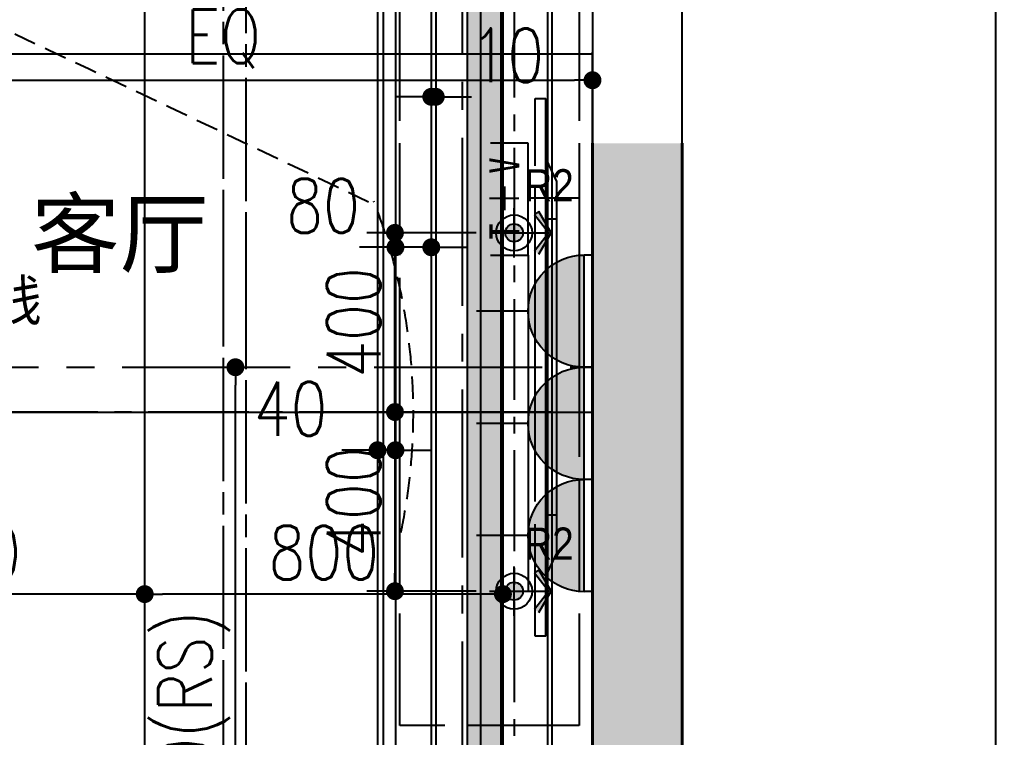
# Model space of a CAD drawing. Header units: inches. Extents: x -2597087 to 134135, y -662679 to 20000.
# Drawn here: x 16245 to 18425, y 7723 to 9326 of the extents above; entities that cross this region are included whole.
import ezdxf

# ---------------------------------------------------------------- set-up
doc = ezdxf.new("R2010")
doc.units = ezdxf.units.IN
doc.header["$LTSCALE"] = 100
doc.header["$MEASUREMENT"] = 0
for name, pattern in [('__DASH', [0.35, 0.25, -0.1]), ('CENTER2', [1.125, 0.75, -0.125, 0.125, -0.125]), ('DASH', [0.35, 0.25, -0.1]), ('DASHDOT2', [12.7, 6.35, -3.175, 0, -3.175]), ('HIDDENX2', [0.75, 0.5, -0.25])]:
    doc.linetypes.add(name, pattern=pattern)
doc.layers.get('0').update_dxf_attribs({"linetype": 'CONTINUOUS'})
doc.layers.get('Defpoints').update_dxf_attribs({"linetype": 'CONTINUOUS'})
for name, color, linetype in [('_ARWALL-1', 7, 'CONTINUOUS'), ('EQUIP-动力', 3, 'CONTINUOUS'), ('floor', 8, 'CONTINUOUS'), ('FURNITURE', 1, 'CONTINUOUS'), ('IRC-MED1', 250, 'CONTINUOUS'), ('P-Furniture(活动家具)', 134, 'CONTINUOUS'), ('PUB_HATCH', 8, 'CONTINUOUS'), ('RC', 1, 'CONTINUOUS'), ('RC-dim', 3, 'CONTINUOUS'), ('RC-LIGHT', 1, 'CONTINUOUS'), ('WALL', 7, 'CONTINUOUS'), ('wall-dim', 3, 'CONTINUOUS'), ('天花开线', 4, 'CONTINUOUS'), ('家具', 1, 'DASH'), ('连线', 6, 'CONTINUOUS')]:
    doc.layers.add(name, color=color, linetype=linetype)
doc.layers.add('COLUMN', color=30, linetype='CONTINUOUS', lineweight=40)
doc.styles.get("Standard").update_dxf_attribs({"font": 'txt.shx', "width": 0.8, "bigfont": 'GBCBIG.shx'})
doc.styles.add('STYLE1', font='stylu.ttf')
doc.styles.add('宋体', font='', dxfattribs={"width": 0.8})
doc.styles.get('宋体').set_extended_font_data('SimSun')
doc.dimstyles.new('50', dxfattribs={"dimscale": 50, "dimtxt": 2.4, "dimasz": 0.8, "dimexe": 1.25, "dimexo": 0.6, "dimgap": 0.65, "dimtad": 1, "dimdec": 0, "dimdsep": 46, "dimtxsty": 'Standard', "dimblk1": 'DOT', "dimblk2": 'DOT', "dimsah": 1, "dimcen": 2.5, "dimclrd": 3, "dimclre": 3, "dimclrt": 3, "dimadec": 0, "dimazin": 0, "dimtfac": 1, "dimtdec": 0, "dimtix": 1, "dimtmove": 2, "dimatfit": 0, "dimldrblk": 'DOT', "dimfxl": 5, "dimfxlon": 1, "dimarcsym": 0})

# ---------------------------------------------------------------- blocks, each defined once
blk = doc.blocks.new('asfdgfgsdgf')
at = {"color": 1, "linetype": 'HIDDENX2', "ltscale": 2}
for p, q in [((149083.2, -162742.3), (149083.2, -161542.3)), ((149107.2, -161542.3), (149083.2, -161542.3)), ((149107.2, -162742.3), (149107.2, -161542.3)), ((149059.2, -161811.9), (149059.2, -162472.7)), ((149059.2, -161811.9), (149083.2, -161811.9)), ((149059.2, -162472.7), (149083.2, -162472.7)), ((149083.2, -162742.3), (149107.2, -162742.3))]:
    blk.add_line(p, q, dxfattribs=at)
blk.add_lwpolyline([(149083.2, -162607.4), (149083.2, -161677.2), (149059.2, -161727.4), (149059.2, -162557.3)], close=True, dxfattribs=at)
at = {"layer": '家具', "color": 2, "linetype": 'HIDDENX2', "ltscale": 2}
blk.add_lwpolyline([(149409.2, -162942.3), (149409.2, -161342.3), (149009.2, -161342.3), (149009.2, -162942.3)], close=True, dxfattribs=at)
blk = doc.blocks.new('A$C516069BB')
at = {"layer": '家具', "color": 2, "linetype": 'HIDDENX2'}
blk.add_lwpolyline([(679.6, 331.1), (0, 331.1), (0, 3039.1), (2023, 3039.1), (2023, 2885.1)], dxfattribs=at)
at = {"layer": '家具', "color": 8, "linetype": 'HIDDENX2'}
blk.add_lwpolyline([(655.7, 381.1), (50, 381.1), (50, 2989.1), (1973, 2989.1), (1973, 2885.1)], dxfattribs=at)
blk = doc.blocks.new('_Dot')
at = {"color": 0, "linetype": 'ByBlock', "lineweight": -2}
blk.add_line((-0.5, 0), (-1, 0), dxfattribs=at)
at = {"color": 0, "linetype": 'ByBlock', "const_width": 0.5}
blk.add_lwpolyline([(-0.25, 0, 1), (0.25, 0, 1)], format="xyb", close=True, dxfattribs=at)
blk = doc.blocks.new('*D233')
at = {"layer": 'Defpoints', "color": 0, "transparency": 16777216}
for p in [(17525, 9190.7), (17525, 8758.2), (15875, 8652.8)]:
    blk.add_point(p, dxfattribs=at)
at = {"layer": '天花开线', "color": 3, "lineweight": -2, "transparency": 16777216}
for p, q in [((15875, 8940.7), (15875, 9253.2)), ((17525, 8940.7), (17525, 9253.2)), ((15915, 9190.7), (17485, 9190.7))]:
    blk.add_line(p, q, dxfattribs=at)
at = {"layer": '天花开线', "color": 3, "lineweight": -2, "transparency": 16777216, "xscale": 40, "yscale": 40, "zscale": 40, "rotation": 180}
blk.add_blockref('_Dot', (15875, 9190.7), dxfattribs=at)
at = {"layer": '天花开线', "color": 3, "lineweight": -2, "transparency": 16777216, "xscale": 40, "yscale": 40, "zscale": 40}
blk.add_blockref('_Dot', (17525, 9190.7), dxfattribs=at)
at = {"layer": '天花开线', "color": 3, "transparency": 16777216, "insert": (16700, 9283.2), "char_height": 120, "attachment_point": 5}
blk.add_mtext('EQ', dxfattribs=at)
blk = doc.blocks.new('A$C38B7485E')
at = {"layer": 'PUB_HATCH'}
blk.add_hatch(color=6, dxfattribs=at).paths.add_polyline_path([(8650.1, 2000), (9500.1, 2000), (9500.1, 2056.4), (9500.1, 2100), (9500.1, 4400), (9300.1, 4400), (9300.1, 2200), (8650.1, 2200)])
at = {"layer": '_ARWALL-1'}
blk.add_line((9500.1, 700), (9500.1, 10700), dxfattribs=at)
blk.add_lwpolyline([(9300.1, 10500), (9300.1, 8600), (8920.3, 8600), (8920.3, 8500), (9300.1, 8500), (9300.1, 4400)], dxfattribs=at)
at = {"layer": 'COLUMN', "color": 6}
for p, q in [((9300.1, 4400), (9300.1, 2200)), ((9500.1, 2200), (9500.1, 4400))]:
    blk.add_line(p, q, dxfattribs=at)
blk = doc.blocks.new('*D240')
at = {"layer": 'Defpoints', "color": 0, "transparency": 16777216}
for p in [(17295, 8449.9), (17083.9, 8049.9), (17295, 8049.9)]:
    blk.add_point(p, dxfattribs=at)
at = {"layer": '天花开线', "color": 3, "lineweight": -2, "transparency": 16777216}
for p, q in [((17265, 8449.9), (17021.4, 8449.9)), ((17083.9, 8409.9), (17083.9, 8089.9)), ((17265, 8049.9), (17021.4, 8049.9))]:
    blk.add_line(p, q, dxfattribs=at)
at = {"layer": '天花开线', "color": 3, "lineweight": -2, "transparency": 16777216, "xscale": 40, "yscale": 40, "zscale": 40}
for p, rotation in [((17083.9, 8449.9), 90), ((17083.9, 8049.9), 270)]:
    blk.add_blockref('_Dot', p, dxfattribs=dict(at, rotation=rotation))
at = {"layer": '天花开线', "color": 3, "transparency": 16777216, "insert": (16991.4, 8249.9), "char_height": 120, "attachment_point": 5, "rotation": 90}
blk.add_mtext('400', dxfattribs=at)
blk = doc.blocks.new('*D245')
at = {"layer": 'Defpoints', "color": 0, "transparency": 16777216}
for p in [(17165, 9186.4), (17175, 9186.4), (17165, 9153.7)]:
    blk.add_point(p, dxfattribs=at)
at = {"layer": 'RC-dim', "color": 3, "lineweight": -2, "transparency": 16777216}
for p, q in [((17165, 9156.4), (17165, 9091.2)), ((17175, 9156.4), (17175, 9091.2)), ((17125, 9153.7), (17085, 9153.7)), ((17175, 9153.7), (17165, 9153.7)), ((17215, 9153.7), (17255, 9153.7))]:
    blk.add_line(p, q, dxfattribs=at)
at = {"layer": 'RC-dim', "color": 3, "lineweight": -2, "transparency": 16777216, "xscale": 40, "yscale": 40, "zscale": 40}
blk.add_blockref('_Dot', (17165, 9153.7), dxfattribs=at)
at = {"layer": 'RC-dim', "color": 3, "lineweight": -2, "transparency": 16777216, "xscale": 40, "yscale": 40, "zscale": 40, "rotation": 180}
blk.add_blockref('_Dot', (17175, 9153.7), dxfattribs=at)
at = {"layer": 'RC-dim', "color": 3, "transparency": 16777216, "insert": (17334.7, 9246.2), "char_height": 120, "attachment_point": 5}
blk.add_mtext('10', dxfattribs=at)
blk = doc.blocks.new('*D246')
at = {"layer": 'Defpoints', "color": 0, "transparency": 16777216}
for p in [(17085, 8841.4), (17165, 8841.4), (17085, 8817.7)]:
    blk.add_point(p, dxfattribs=at)
at = {"layer": 'RC-dim', "color": 3, "lineweight": -2, "transparency": 16777216}
for p, q in [((17045, 8817.7), (17005, 8817.7)), ((17085, 8817.7), (17085, 8755.2)), ((17165, 8817.7), (17085, 8817.7)), ((17165, 8817.7), (17165, 8755.2)), ((17205, 8817.7), (17245, 8817.7))]:
    blk.add_line(p, q, dxfattribs=at)
at = {"layer": 'RC-dim', "color": 3, "lineweight": -2, "transparency": 16777216, "xscale": 40, "yscale": 40, "zscale": 40}
blk.add_blockref('_Dot', (17085, 8817.7), dxfattribs=at)
at = {"layer": 'RC-dim', "color": 3, "lineweight": -2, "transparency": 16777216, "xscale": 40, "yscale": 40, "zscale": 40, "rotation": 180}
blk.add_blockref('_Dot', (17165, 8817.7), dxfattribs=at)
at = {"layer": 'RC-dim', "color": 3, "transparency": 16777216, "insert": (16923.3, 8910.2), "char_height": 120, "attachment_point": 5}
blk.add_mtext('80', dxfattribs=at)
blk = doc.blocks.new('*D247')
at = {"layer": 'Defpoints', "color": 0, "transparency": 16777216}
for p in [(17045, 8421.8), (17085, 8421.8), (17045, 8364.6)]:
    blk.add_point(p, dxfattribs=at)
at = {"layer": 'RC-dim', "color": 3, "lineweight": -2, "transparency": 16777216}
for p, q in [((17045, 8391.8), (17045, 8302.1)), ((17085, 8391.8), (17085, 8302.1)), ((17005, 8364.6), (16965, 8364.6)), ((17085, 8364.6), (17045, 8364.6)), ((17125, 8364.6), (17165, 8364.6))]:
    blk.add_line(p, q, dxfattribs=at)
at = {"layer": 'RC-dim', "color": 3, "lineweight": -2, "transparency": 16777216, "xscale": 40, "yscale": 40, "zscale": 40}
blk.add_blockref('_Dot', (17045, 8364.6), dxfattribs=at)
at = {"layer": 'RC-dim', "color": 3, "lineweight": -2, "transparency": 16777216, "xscale": 40, "yscale": 40, "zscale": 40, "rotation": 180}
blk.add_blockref('_Dot', (17085, 8364.6), dxfattribs=at)
at = {"layer": 'RC-dim', "color": 3, "transparency": 16777216, "insert": (16850.9, 8457.1), "char_height": 120, "attachment_point": 5}
blk.add_mtext('40', dxfattribs=at)
blk = doc.blocks.new('ktsd')
h = blk.add_hatch(color=250)
edge = h.paths.add_edge_path()
edge.add_arc((0, 0), 20, 0, 360)
for p, q in [((0, 55), (0, -77.5)), ((-55, 0), (55, 0))]:
    blk.add_line(p, q)
at = {"color": 8}
for p, q in [((-47.4, -55.1), (0, -82.7)), ((0, -77.5), (-40.5, -45.4)), ((40.8, -45.7), (0, -77.5)), ((0, -82.7), (47.6, -55.5)), ((47.6, -55.5), (40.8, -45.7))]:
    blk.add_line(p, q, dxfattribs=at)
for radius in [40, 20]:
    blk.add_circle((0, 0), radius)
for points in [[(-40.5, -45.4), (0, -77.5), (-47.4, -55.1), (0, -82.7)], [(40.8, -45.7), (0, -77.5), (47.6, -55.5), (0, -82.7)]]:
    blk.add_solid(points, dxfattribs=at)
blk = doc.blocks.new('*D255')
at = {"layer": 'Defpoints', "color": 0, "transparency": 16777216}
for p in [(17083.9, 8849.9), (17295, 8849.9), (17295, 8449.9)]:
    blk.add_point(p, dxfattribs=at)
at = {"layer": '天花开线', "color": 3, "lineweight": -2, "transparency": 16777216}
for p, q in [((17265, 8849.9), (17021.4, 8849.9)), ((17083.9, 8489.9), (17083.9, 8809.9)), ((17265, 8449.9), (17021.4, 8449.9))]:
    blk.add_line(p, q, dxfattribs=at)
at = {"layer": '天花开线', "color": 3, "lineweight": -2, "transparency": 16777216, "xscale": 40, "yscale": 40, "zscale": 40}
for p, rotation in [((17083.9, 8849.9), 90), ((17083.9, 8449.9), 270)]:
    blk.add_blockref('_Dot', p, dxfattribs=dict(at, rotation=rotation))
at = {"layer": '天花开线', "color": 3, "transparency": 16777216, "insert": (16991.4, 8649.9), "char_height": 120, "attachment_point": 5, "rotation": 90}
blk.add_mtext('400', dxfattribs=at)
blk = doc.blocks.new('*D268')
at = {"layer": 'Defpoints', "color": 0, "transparency": 16777216}
for p in [(16525, 8043.4), (17325, 8017.7), (16525, 7826.7)]:
    blk.add_point(p, dxfattribs=at)
at = {"layer": 'floor', "color": 3, "lineweight": -2, "transparency": 16777216}
for p, q in [((16525, 7856.7), (16525, 8105.9)), ((17325, 8043.4), (17325, 8105.9)), ((17285, 8043.4), (16565, 8043.4))]:
    blk.add_line(p, q, dxfattribs=at)
at = {"layer": 'floor', "color": 3, "lineweight": -2, "transparency": 16777216, "xscale": 40, "yscale": 40, "zscale": 40, "rotation": 180}
blk.add_blockref('_Dot', (16525, 8043.4), dxfattribs=at)
at = {"layer": 'floor', "color": 3, "lineweight": -2, "transparency": 16777216, "xscale": 40, "yscale": 40, "zscale": 40}
blk.add_blockref('_Dot', (17325, 8043.4), dxfattribs=at)
at = {"layer": 'floor', "color": 3, "transparency": 16777216, "insert": (16925, 8135.9), "char_height": 120, "attachment_point": 5}
blk.add_mtext('800', dxfattribs=at)
blk = doc.blocks.new('*D269')
at = {"layer": 'Defpoints', "color": 0, "transparency": 16777216}
for p in [(15725, 8043.4), (16525, 7826.7), (15725, 7812.8)]:
    blk.add_point(p, dxfattribs=at)
at = {"layer": 'floor', "color": 3, "lineweight": -2, "transparency": 16777216}
for p, q in [((15725, 7842.8), (15725, 8105.9)), ((16525, 7856.7), (16525, 8105.9)), ((16485, 8043.4), (15765, 8043.4))]:
    blk.add_line(p, q, dxfattribs=at)
at = {"layer": 'floor', "color": 3, "lineweight": -2, "transparency": 16777216, "xscale": 40, "yscale": 40, "zscale": 40, "rotation": 180}
blk.add_blockref('_Dot', (15725, 8043.4), dxfattribs=at)
at = {"layer": 'floor', "color": 3, "lineweight": -2, "transparency": 16777216, "xscale": 40, "yscale": 40, "zscale": 40}
blk.add_blockref('_Dot', (16525, 8043.4), dxfattribs=at)
at = {"layer": 'floor', "color": 3, "transparency": 16777216, "insert": (16125, 8135.9), "char_height": 120, "attachment_point": 5}
blk.add_mtext('800', dxfattribs=at)
blk = doc.blocks.new('*D334')
at = {"layer": 'Defpoints', "color": 0, "transparency": 16777216}
for p in [(17058.2, 13149.9), (17304.3, 13149.9), (17347.1, 6849.9)]:
    blk.add_point(p, dxfattribs=at)
at = {"layer": 'wall-dim', "color": 3, "lineweight": -2, "transparency": 16777216}
for p, q in [((17274.3, 13149.9), (16995.7, 13149.9)), ((17058.2, 6889.9), (17058.2, 13109.9)), ((17308.2, 6849.9), (16995.7, 6849.9))]:
    blk.add_line(p, q, dxfattribs=at)
at = {"layer": 'wall-dim', "color": 3, "lineweight": -2, "transparency": 16777216, "xscale": 40, "yscale": 40, "zscale": 40}
for p, rotation in [((17058.2, 13149.9), 90), ((17058.2, 6849.9), 270)]:
    blk.add_blockref('_Dot', p, dxfattribs=dict(at, rotation=rotation))
at = {"layer": 'wall-dim', "color": 3, "transparency": 16777216, "insert": (16965.7, 9999.9), "char_height": 120, "attachment_point": 5, "rotation": 90}
blk.add_mtext('6300', dxfattribs=at)
blk = doc.blocks.new('PCG7')
at = {"color": 0, "linetype": 'ByBlock', "lineweight": -2}
for p, q in [((-120.3, 675), (-120.3, 300)), ((995.6, 300), (995.6, 675)), ((-120.3, 300), (995.6, 300)), ((450.5, 300), (450.5, -200.9))]:
    blk.add_line(p, q, dxfattribs=at)
at = {"color": 0, "linetype": 'ByBlock', "lineweight": -2, "style": '宋体', "width": 0.8}
for s, p in [('T', (33.1, 386)), ('＋', (281.9, 384.9)), ('V', (690.3, 386))]:
    blk.add_text(s, height=300, dxfattribs=at).set_placement(p)
blk = doc.blocks.new('safre2cdas')
at = {"linetype": 'ByBlock', "lineweight": -2}
h = blk.add_hatch(color=0, dxfattribs=at)
edge = h.paths.add_edge_path()
edge.add_ellipse((-141.7, 0), major_axis=(-88.6, 88.6), ratio=1, start_angle=135, end_angle=315, ccw=False)
edge.add_line((-141.7, -125.2), (-141.7, 125.2))
at = {"color": 0, "linetype": 'ByBlock', "lineweight": -2}
for p, q in [((-160.3, 125.2), (-141.7, 125.2)), ((-141.7, 125.2), (-141.7, -125.2)), ((-16.4, -125.2), (-16.4, 125.2)), ((-16.4, 0), (98.6, 0)), ((-160.3, -125.2), (-141.7, -125.2))]:
    blk.add_line(p, q, dxfattribs=at)
at = {"color": 0, "linetype": 'ByBlock', "lineweight": -2, "extrusion": (0, 0, -1)}
blk.add_ellipse((-141.7, 0), major_axis=(88.6, 88.6), ratio=1, start_param=-0.785398, end_param=2.356194, dxfattribs=at)
blk = doc.blocks.new('*D487')
at = {"layer": 'Defpoints', "color": 0, "transparency": 16777216}
for p in [(16690.7, 8549.9), (16727.6, 8549.9), (16894.1, 6849.9)]:
    blk.add_point(p, dxfattribs=at)
at = {"layer": 'FURNITURE', "color": 3, "lineweight": -2, "transparency": 16777216}
for p, q in [((16720.7, 8549.9), (16790.1, 8549.9)), ((16727.6, 6889.9), (16727.6, 8509.9)), ((16864.1, 6849.9), (16665.1, 6849.9))]:
    blk.add_line(p, q, dxfattribs=at)
at = {"layer": 'FURNITURE', "color": 3, "lineweight": -2, "transparency": 16777216, "xscale": 40, "yscale": 40, "zscale": 40}
for p, rotation in [((16727.6, 8549.9), 90), ((16727.6, 6849.9), 270)]:
    blk.add_blockref('_Dot', p, dxfattribs=dict(at, rotation=rotation))
at = {"layer": 'FURNITURE', "color": 3, "transparency": 16777216, "insert": (16635.1, 7699.9), "char_height": 120, "attachment_point": 5, "rotation": 90}
blk.add_mtext('1700(RS)', dxfattribs=at)
blk = doc.blocks.new('*D564')
at = {"layer": 'Defpoints', "color": 0, "transparency": 16777216}
for p in [(17058.2, 13149.9), (17304.3, 13149.9), (17347.1, 6849.9)]:
    blk.add_point(p, dxfattribs=at)
at = {"layer": 'wall-dim', "color": 3, "lineweight": -2, "transparency": 16777216}
for p, q in [((17274.3, 13149.9), (16995.7, 13149.9)), ((17058.2, 6889.9), (17058.2, 13109.9)), ((17308.2, 6849.9), (16995.7, 6849.9))]:
    blk.add_line(p, q, dxfattribs=at)
at = {"layer": 'wall-dim', "color": 3, "lineweight": -2, "transparency": 16777216, "xscale": 40, "yscale": 40, "zscale": 40}
for p, rotation in [((17058.2, 13149.9), 90), ((17058.2, 6849.9), 270)]:
    blk.add_blockref('_Dot', p, dxfattribs=dict(at, rotation=rotation))
at = {"layer": 'wall-dim', "color": 3, "transparency": 16777216, "insert": (16965.7, 9999.9), "char_height": 120, "attachment_point": 5, "rotation": 90}
blk.add_mtext('6300', dxfattribs=at)

msp = doc.modelspace()

# ---------------------------------------------------------------- hatches: boundary and pattern name
at = {"layer": 'floor'}
h = msp.add_hatch(dxfattribs=at)
h.set_pattern_fill('LINECAS', color=256, scale=300, pattern_type=2)
h.set_pattern_definition([(0, (71, 109), (291, 129), [33, -267, 11.1, -93, 21, -213]), (5, (107, 151), (36.9482, 162.8399), [39, -291, 13.8, -129, 33, -267]), (10, (113, 163), (50.775, 213.0537), [6, -51, 15, -159, 39, -291]), (15, (149, 217), (34.7026, 229.8124), [9, -87, 17.1, -201, 6, -51]), (20, (179, 241), (29.901, 295.0185), [11.1, -93, 21, -213, -900, -87]), (25, (221, 1), (21.121, 330.932), [13.8, -129, 33, -267, 11.1, -93]), (30, (233, 37), (148.57111, 144.6673), [15, -159, 39, -291, 13.8, -129]), (35, (287, 43), (124.57824, 193.438), [17.1, -201, 6, -51, 15, -159]), (40, (311, 79), (144.7546, 242.86642), [21, -213, 9, -87, 17.1, -201]), (45, (71, 151), (-89.0955, 212.132), [11.1, -93, 33, -267, 13.8, -129]), (50, (311, 109), (-121.1928, 168.2686), [9, -87, 21, -213, 11.1, -93]), (55, (287, 79), (36.6656, 329.5719), [6, -51, 17.1, -201, 9, -87]), (60, (233, 43), (21.7827, 295.7288), [39, -291, 15, -159, 6, -51]), (65, (221, 37), (5.73107, 232.34706), [33, -267, 13.8, -129, 39, -291]), (70, (179, 1), (-13.0072, 218.63397), [21, -213, 11.1, -93, 33, -267]), (75, (149, 241), (-8.10999, 166.78198), [17.1, -201, 9, -87, 21, -213]), (80, (113, 217), (-264.1784, 177.572), [15, -159, 6, -51, 17.1, -201]), (85, (107, 163), (-257.8785, 115.9167), [13.8, -129, 39, -291, 15, -159]), (90, (-31, -209), (-129, 291), [38.1, -267, 10.5, -93, 23.7, -213]), (95, (107, 151), (-162.8399, 36.9482), [44.7, -291, 14.1, -129, 38.1, -267]), (100, (113, 163), (-213.0537, 50.775), [3, -51, 17.7, -159, 44.7, -291]), (105, (149, 217), (-229.8124, 34.7026), [6.9, -87, 18.3, -201, 3, -51]), (110, (179, 241), (-295.0185, 29.901), [10.5, -93, -23700, -213, 6.9, -87]), (115, (221, 1), (-330.932, 21.121), [14.1, -129, 38.1, -267, 10.5, -93]), (120, (233, 37), (-144.6673, 148.57111), [17.7, -159, -44700, -291, 14.1, -129]), (125, (287, 43), (-193.438, 124.57824), [18.3, -201, 3, -51, 17.7, -159]), (130, (311, 79), (-242.86642, 144.7546), [23.7, -213, 6.9, -87, -183, -201]), (135, (71, 151), (-212.132, -89.0955), [10.5, -93, 38.1, -267, 14.1, -129]), (140, (311, 109), (-168.2686, -121.1928), [6.9, -87, 23.7, -213, 10.5, -93]), (145, (287, 79), (-329.5719, 36.6656), [3, -51, -18300, -201, 6.9, -87]), (150, (233, 43), (-295.7288, 21.7827), [44.7, -291, 17.7, -159, 3, -51]), (155, (221, 37), (-232.34706, 5.73107), [38.1, -267, 14.1, -129, 44.7, -291]), (160, (179, 1), (-218.63397, -13.0072), [23.7, -213, 10.5, -93, 38.1, -267]), (165, (149, 241), (-166.78198, -8.10999), [18.3, -201, 6.9, -87, 23.7, -213]), (170, (113, 217), (-177.572, -264.1784), [17.7, -159, 3, -51, 18.3, -201])])
h.paths.add_polyline_path([(14975, 12899.868), (17275, 12899.868), (17275, 7099.868), (14495, 7099.868), (14495, 10799.868), (14975, 10799.868)], flags=16)
h.paths.add_polyline_path([(14925, 12949.868), (17325, 12949.868), (17325, 7049.868), (14445, 7049.868), (14445, 10849.868), (14925, 10849.868)])
h = msp.add_hatch(dxfattribs=at)
h.set_pattern_fill('AR-SAND', color=256, scale=14)
h.set_pattern_definition([(37.5, (20, -50), (-0.881907, 26.975533), [0, -21.28, 0, -23.8, 0, -22.75]), (7.5, (20, -50), (24.776874, 39.510045), [0, -11.48, 0, -19.18, 0, -7.35]), (327.5, (2.78, -50), (43.597986, 0.079227), [0, -7, 0, -25.2, 0, -32.9]), (317.5, (2.78, -50), (42.08577, 12.28746), [0, -3.5, 0, -16.52, 0, -18.9])])
h.paths.add_polyline_path([(15005, 12869.868), (17245, 12869.868), (17245, 7129.868), (14525, 7129.868), (14525, 10769.868), (15005, 10769.868)], flags=16)
h.paths.add_polyline_path([(14975, 12899.868), (17275, 12899.868), (17275, 7099.868), (14495, 7099.868), (14495, 10799.868), (14975, 10799.868)])

# ---------------------------------------------------------------- linework, layer by layer
at = {"layer": 'EQUIP-动力', "color": 8, "linetype": '__DASH', "ltscale": 10}
for p, q in [((16751.313, 7195.89), (16751.313, 9903.846)), ((16701.313, 7245.89), (16701.313, 9853.846)), ((17095.001, 7749.868), (17095.001, 9349.868)), ((17495.001, 9349.868), (17495.001, 7749.868)), ((17397.001, 7949.867), (17397.001, 9149.867)), ((17397.001, 9149.867), (17421.001, 9149.867)), ((17421.001, 7949.867), (17421.001, 9149.867)), ((17445.001, 8880.299), (17421.001, 8880.299)), ((17445.001, 8880.299), (17445.001, 8219.435)), ((17445.001, 8219.435), (17421.001, 8219.435)), ((17421.001, 7949.867), (17397.001, 7949.867)), ((17495.001, 7749.868), (17095.001, 7749.868))]:
    msp.add_line(p, q, dxfattribs=at)
at = {"layer": 'EQUIP-动力', "color": 4, "linetype": 'CENTER2', "ltscale": 5}
msp.add_line((14225.02, 8549.868), (17525, 8549.868), dxfattribs=at)
at = {"layer": 'EQUIP-动力', "color": 8, "linetype": '__DASH', "ltscale": 10}
msp.add_lwpolyline([(17421.001, 8084.755), (17421.001, 9014.979), (17445.001, 8964.8), (17445.001, 8134.933)], close=True, dxfattribs=at)
at = {"layer": 'floor'}
for p, q in [((16525.001, 6787.939), (16525, 13149.868)), ((14225, 9249.868), (17525, 9249.868)), ((14225, 8449.868), (17525, 8449.868))]:
    msp.add_line(p, q, dxfattribs=at)
at = {"layer": 'floor', "color": 1}
for points in [[(14925, 12949.868), (17325, 12949.868), (17325, 7049.868), (14445, 7049.868), (14445, 10849.868), (14925, 10849.868)], [(14975, 12899.868), (17275, 12899.868), (17275, 7099.868), (14495, 7099.868), (14495, 10799.868), (14975, 10799.868)], [(15005, 12869.868), (17245, 12869.868), (17245, 7129.868), (14525, 7129.868), (14525, 10769.868), (15005, 10769.868)]]:
    msp.add_lwpolyline(points, close=True, dxfattribs=at)
at = {"layer": 'IRC-MED1'}
msp.add_lwpolyline([(18425, 15249.868), (18425, 5249.868), (18085.179, 5249.868)], dxfattribs=at)
for points in [[(17435.001, 10029.872), (14285, 10029.872), (14285, 7009.872), (17435.001, 7009.872)], [(17425.001, 10019.872), (14295, 10019.872), (14295, 7019.872), (17425.001, 7019.872)], [(14394.98, 9919.872), (17325.001, 9919.872), (17325.001, 7119.872), (14394.98, 7119.872)], [(14399.98, 9914.872), (17320.001, 9914.872), (17320.001, 7124.872), (14399.98, 7124.872)]]:
    msp.add_lwpolyline(points, close=True, dxfattribs=at)
at = {"layer": 'RC', "color": 6, "linetype": 'CENTER2', "ltscale": 5}
msp.add_line((17235, 6999.868), (17235, 13149.868), dxfattribs=at)
at = {"layer": 'RC', "color": 2}
msp.add_lwpolyline([(17175, 13129.868), (17175, 7039.868), (14245, 7039.868), (14245.001, 11109.868), (14645, 11109.868), (14645, 13129.868), (17175, 13129.868)], dxfattribs=at)
at = {"layer": 'RC'}
for points in [[(17165, 13119.868), (17165, 7049.868), (14255, 7049.868), (14255.001, 11099.868), (14655, 11099.868), (14655, 13119.868)], [(17085, 13039.868), (17085, 7129.868), (14335, 7129.868), (14335.001, 11019.868), (14735, 11019.868), (14735, 13039.868)], [(17045, 12999.868), (17045, 7169.868), (14375, 7169.868), (14375.001, 10979.868), (14775, 10979.868), (14775, 12999.868)]]:
    msp.add_lwpolyline(points, close=True, dxfattribs=at)
at = {"layer": 'wall-dim'}
msp.add_lwpolyline([(17525, 13149.868), (17525, 6899.868)], dxfattribs=at)
msp.add_lwpolyline([(17525, 13149.868), (17525, 6899.868)], dxfattribs=at)
at = {"layer": '天花开线', "linetype": 'CENTER2', "ltscale": 3}
for p, q in [((17350, 9376.985), (17350, 7406.667)), ((17432.75, 8449.868), (14225, 8449.868))]:
    msp.add_line(p, q, dxfattribs=at)
at = {"layer": '连线', "color": 2, "linetype": 'HIDDENX2'}
for centre, radius, start, end in [((-37769.238, -105461.795), 126827.414, 64.40298296, 65.83058411), ((15814.42, 8448.388), 1310.542, 348.238225, 21.127933)]:
    msp.add_arc(centre, radius, start, end, dxfattribs=at)

# ---------------------------------------------------------------- block references
at = {"layer": 'EQUIP-动力', "xscale": 0.2240000003948813, "yscale": 0.2240000003948813, "zscale": 0.2240000003948813, "rotation": 90.00000357327146}
msp.add_blockref('PCG7', (17448.365, 8827.307), dxfattribs=at)
at = {"layer": 'EQUIP-动力', "rotation": 179.9999928962988}
for p in [(17364.728, 8675.113), (17364.728, 8424.623), (17364.728, 8174.132)]:
    msp.add_blockref('safre2cdas', p, dxfattribs=at)
at = {"layer": 'RC-LIGHT', "rotation": 90.00000000000004}
for p in [(17350, 8849.89), (17350, 8049.89)]:
    msp.add_blockref('ktsd', p, dxfattribs=at)
at = {"layer": 'WALL'}
msp.add_blockref('A$C38B7485E', (8224.867, 4649.868), dxfattribs=at)
at = {"layer": '家具', "linetype": 'HIDDENX2', "xscale": -1}
for name, p in [('A$C516069BB', (16751.313, 6864.781)), ('asfdgfgsdgf', (166504.212, 170692.184))]:
    msp.add_blockref(name, p, dxfattribs=at)

# ---------------------------------------------------------------- texts
at = {"layer": 'EQUIP-动力', "color": 4, "linetype": 'DASHDOT2', "ltscale": 0.1, "style": 'STYLE1', "width": 0.9}
msp.add_text('沙发中线', height=90, dxfattribs=at).set_placement((15852.882, 8653.976))
at = {"layer": 'P-Furniture(活动家具)', "color": 2, "style": 'STYLE1'}
msp.add_text('客厅', height=145.1684, dxfattribs=at).set_placement((16271.208, 8775.679))
at = {"layer": 'RC', "color": 4, "linetype": 'DASHDOT2', "ltscale": 0.1, "style": 'STYLE1', "width": 0.9}
for p in [(17372.47, 8920.052), (17372.47, 8120.052)]:
    msp.add_text('R2', height=72, dxfattribs=at).set_placement(p)

# ---------------------------------------------------------------- dimensions: what is measured, and where the dimension line sits
at = {"layer": 'floor'}
for base, p1, p2, picture, middle in [((15725, 8043.411), (16525, 7826.67), (15725, 7812.789), '*D269', (16125, 8135.911)), ((16525, 8043.411), (17325, 8017.658), (16525, 7826.67), '*D268', (16925, 8135.911))]:
    dim = msp.add_linear_dim(base=base, p1=p1, p2=p2, dimstyle='50', dxfattribs=at)
    dim.commit()
    dim.dimension.update_dxf_attribs({"geometry": picture, "text_midpoint": middle})
at = {"layer": 'FURNITURE'}
dim = msp.add_linear_dim(base=(16727.573, 8549.868), p1=(16894.071, 6849.868), p2=(16690.716, 8549.868), angle=90, text='<>(RS)', dimstyle='50', dxfattribs=at)
dim.commit()
dim.dimension.update_dxf_attribs({"geometry": '*D487', "text_midpoint": (16635.073, 7699.868)})
at = {"layer": 'RC-dim'}
for base, p1, p2, picture, middle in [((17165, 9153.681), (17175, 9186.429), (17165, 9186.429), '*D245', (17334.708, 9246.181)), ((17085, 8817.728), (17165, 8841.449), (17085, 8841.449), '*D246', (16923.292, 8910.228)), ((17045, 8364.588), (17085, 8421.782), (17045, 8421.782), '*D247', (16850.888, 8457.088))]:
    dim = msp.add_linear_dim(base=base, p1=p1, p2=p2, angle=180, dimstyle='50', dxfattribs=at)
    dim.commit()
    dim.dimension.update_dxf_attribs({"geometry": picture, "text_midpoint": middle, "dimtype": 161})
at = {"layer": 'wall-dim'}
for picture in ['*D334', '*D564']:
    dim = msp.add_linear_dim(base=(17058.231, 13149.868), p1=(17347.101, 6849.868), p2=(17304.269, 13149.868), angle=90, dimstyle='50', dxfattribs=at)
    dim.commit()
    dim.dimension.update_dxf_attribs({"geometry": picture, "text_midpoint": (16965.731, 9999.868)})
at = {"layer": '天花开线'}
dim = msp.add_linear_dim(base=(17525, 9190.682), p1=(15875, 8652.815), p2=(17525, 8758.213), text='EQ', dimstyle='50', dxfattribs=at)
dim.commit()
dim.dimension.update_dxf_attribs({"geometry": '*D233', "text_midpoint": (16700, 9283.182)})
for base, p2, picture, middle in [((17083.89, 8849.89), (17295, 8849.89), '*D255', (16991.39, 8649.879)), ((17083.89, 8049.89), (17295, 8049.89), '*D240', (16991.39, 8249.879))]:
    dim = msp.add_linear_dim(base=base, p1=(17295, 8449.868), p2=p2, angle=90, dimstyle='50', dxfattribs=at)
    dim.commit()
    dim.dimension.update_dxf_attribs({"geometry": picture, "text_midpoint": middle})

doc.saveas('drawing.dxf')
